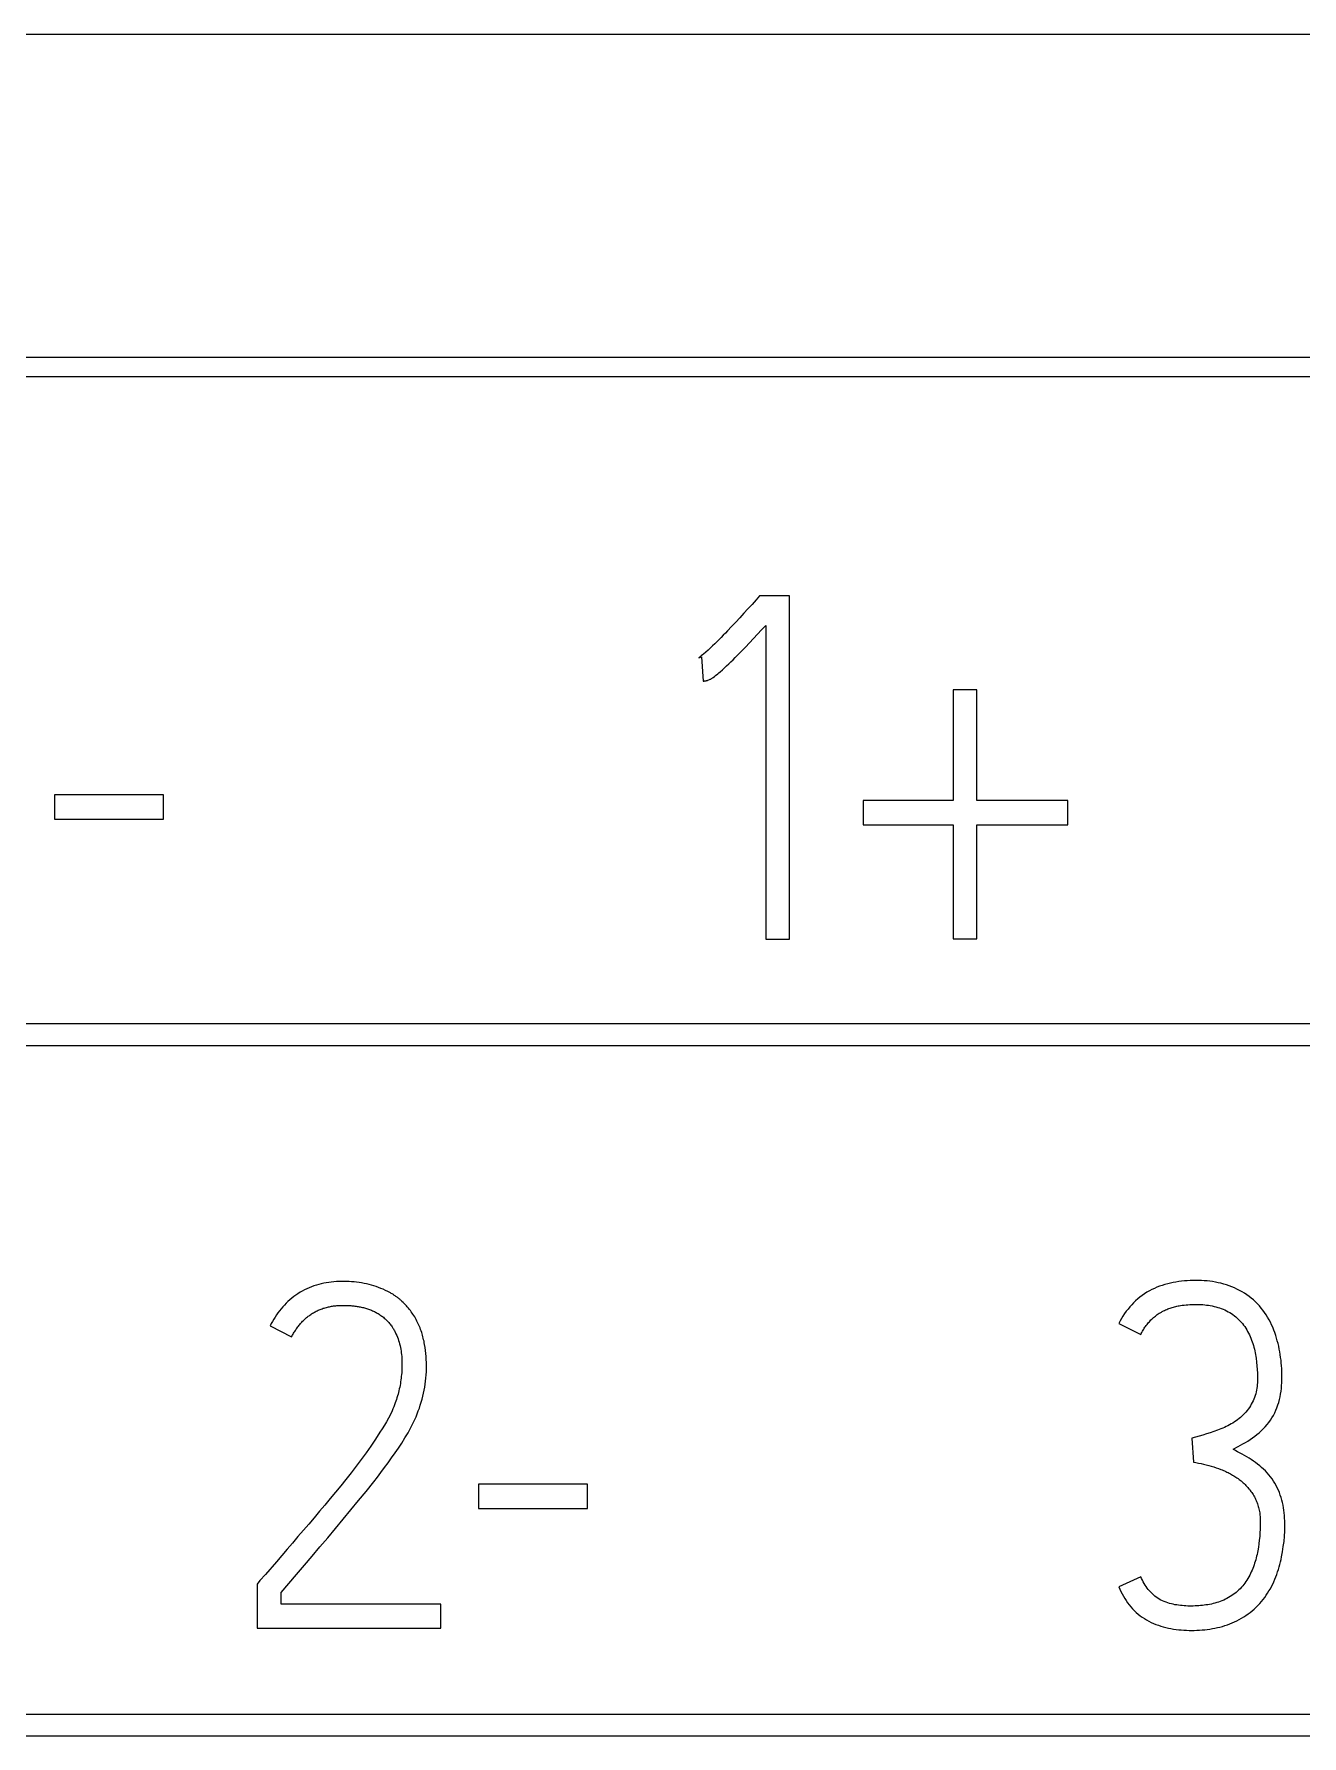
# Model space of a CAD drawing. Header units: inches. Extents: x 9000 to 22395, y 8106 to 17135.
# Drawn here: x 10358.08 to 10371.16, y 8442.05 to 8459.61 of the extents above; entities that cross this region are included whole.
import ezdxf

# ---------------------------------------------------------------- set-up
doc = ezdxf.new("R2010")
doc.units = ezdxf.units.IN
doc.header["$MEASUREMENT"] = 0
doc.layers.add('20000_FRONT_O', color=7, linetype='Continuous')
doc.layers.add('20500_FRONT_O_LABELING', color=7, linetype='Continuous')

msp = doc.modelspace()

# ---------------------------------------------------------------- linework, layer by layer
at = {"layer": '20000_FRONT_O', "linetype": 'Continuous'}
for p, q in [((10320.469, 8459.606), (10385.523, 8459.606)), ((10320.469, 8456.274), (10384.336, 8456.274)), ((10318.592, 8456.074), (10383.024, 8456.074)), ((10379.025, 8449.395), (10345.92, 8449.395)), ((10345.698, 8449.173), (10379.247, 8449.173)), ((10383.69, 8442.273), (10350.363, 8442.273)), ((10350.141, 8442.051), (10383.912, 8442.051))]:
    msp.add_line(p, q, dxfattribs=at)
at = {"layer": '20500_FRONT_O_LABELING', "linetype": 'Continuous'}
for p, q in [((10365.565, 8453.81), (10365.53, 8453.77)), ((10365.875, 8453.81), (10365.565, 8453.81)), ((10365.875, 8450.269), (10365.875, 8453.81)), ((10365.404, 8453.631), (10365.362, 8453.585)), ((10365.446, 8453.677), (10365.404, 8453.631)), ((10365.488, 8453.723), (10365.446, 8453.677)), ((10365.53, 8453.77), (10365.488, 8453.723)), ((10365.32, 8453.54), (10365.277, 8453.494)), ((10365.362, 8453.585), (10365.32, 8453.54)), ((10365.546, 8453.415), (10365.587, 8453.459)), ((10365.587, 8453.459), (10365.629, 8453.504)), ((10365.629, 8453.504), (10365.629, 8450.269)), ((10365.462, 8453.326), (10365.504, 8453.37)), ((10365.504, 8453.37), (10365.546, 8453.415)), ((10364.938, 8453.173), (10364.968, 8453.183)), ((10364.968, 8453.183), (10364.983, 8452.932)), ((10367.562, 8452.843), (10367.562, 8451.699)), ((10367.808, 8452.843), (10367.562, 8452.843)), ((10367.808, 8451.699), (10367.808, 8452.843)), ((10358.295, 8451.758), (10358.295, 8451.507)), ((10359.419, 8451.758), (10358.295, 8451.758)), ((10359.419, 8451.507), (10359.419, 8451.758)), ((10366.635, 8451.699), (10366.635, 8451.448)), ((10367.562, 8451.699), (10366.635, 8451.699)), ((10368.745, 8451.699), (10367.808, 8451.699)), ((10368.745, 8451.448), (10368.745, 8451.699)), ((10358.295, 8451.507), (10359.419, 8451.507)), ((10366.635, 8451.448), (10367.562, 8451.448)), ((10367.562, 8451.448), (10367.562, 8450.274)), ((10367.808, 8450.274), (10367.808, 8451.448)), ((10367.808, 8451.448), (10368.745, 8451.448)), ((10365.629, 8450.269), (10365.875, 8450.269)), ((10367.562, 8450.274), (10367.808, 8450.274)), ((10360.517, 8446.28), (10360.739, 8446.167)), ((10369.271, 8446.305), (10369.498, 8446.192)), ((10370.101, 8445.144), (10370.026, 8445.122)), ((10370.026, 8445.122), (10370.04, 8444.875)), ((10362.667, 8444.649), (10362.667, 8444.397)), ((10363.791, 8444.649), (10362.667, 8444.649)), ((10363.791, 8444.397), (10363.791, 8444.649)), ((10362.667, 8444.397), (10363.791, 8444.397)), ((10360.413, 8443.653), (10360.384, 8443.618)), ((10360.384, 8443.618), (10360.384, 8443.164)), ((10369.498, 8443.692), (10369.271, 8443.588)), ((10360.631, 8443.411), (10360.631, 8443.529)), ((10362.277, 8443.411), (10360.631, 8443.411)), ((10362.277, 8443.164), (10362.277, 8443.411)), ((10360.384, 8443.164), (10362.277, 8443.164))]:
    msp.add_line(p, q, dxfattribs=at)
for points in [[(10365.277, 8453.494), (10365.234, 8453.449), (10365.213, 8453.426), (10365.191, 8453.404), (10365.169, 8453.382), (10365.147, 8453.359), (10365.125, 8453.337), (10365.103, 8453.316), (10365.081, 8453.294), (10365.058, 8453.273), (10365.035, 8453.252), (10365.012, 8453.231), (10364.988, 8453.211), (10364.976, 8453.201), (10364.964, 8453.191), (10364.958, 8453.186), (10364.952, 8453.182), (10364.945, 8453.177), (10364.938, 8453.173)], [(10365.034, 8452.941), (10365.042, 8452.944), (10365.049, 8452.947), (10365.056, 8452.95), (10365.063, 8452.953), (10365.069, 8452.957), (10365.076, 8452.961), (10365.082, 8452.966), (10365.088, 8452.97), (10365.1, 8452.979), (10365.112, 8452.989), (10365.136, 8453.008), (10365.147, 8453.018), (10365.159, 8453.028), (10365.182, 8453.048), (10365.204, 8453.068), (10365.226, 8453.089), (10365.249, 8453.11), (10365.27, 8453.131), (10365.292, 8453.152), (10365.314, 8453.174), (10365.335, 8453.195), (10365.357, 8453.217), (10365.378, 8453.239), (10365.399, 8453.26), (10365.42, 8453.282), (10365.462, 8453.326)], [(10364.983, 8452.932), (10364.984, 8452.932), (10364.985, 8452.932), (10364.987, 8452.932), (10364.988, 8452.932), (10364.989, 8452.932), (10364.99, 8452.932), (10364.991, 8452.932), (10364.993, 8452.932), (10364.994, 8452.933), (10364.995, 8452.933), (10364.996, 8452.933), (10364.997, 8452.933), (10365, 8452.933), (10365.002, 8452.934), (10365.004, 8452.934), (10365.007, 8452.934), (10365.009, 8452.935), (10365.011, 8452.935), (10365.014, 8452.936), (10365.016, 8452.936), (10365.018, 8452.937), (10365.021, 8452.937), (10365.023, 8452.938), (10365.025, 8452.939), (10365.028, 8452.939), (10365.03, 8452.94), (10365.032, 8452.941), (10365.034, 8452.941)], [(10361.733, 8446.635), (10361.709, 8446.647), (10361.685, 8446.658), (10361.661, 8446.668), (10361.637, 8446.677), (10361.613, 8446.686), (10361.588, 8446.694), (10361.563, 8446.701), (10361.538, 8446.708), (10361.513, 8446.714), (10361.488, 8446.719), (10361.462, 8446.724), (10361.436, 8446.728), (10361.41, 8446.731), (10361.384, 8446.734), (10361.358, 8446.736), (10361.332, 8446.738), (10361.306, 8446.739), (10361.28, 8446.739), (10361.254, 8446.739), (10361.227, 8446.738), (10361.201, 8446.737), (10361.175, 8446.735), (10361.149, 8446.732), (10361.123, 8446.729), (10361.097, 8446.725), (10361.072, 8446.72), (10361.046, 8446.714), (10361.02, 8446.708), (10360.995, 8446.701), (10360.97, 8446.693), (10360.945, 8446.684), (10360.921, 8446.674), (10360.897, 8446.664), (10360.873, 8446.652), (10360.85, 8446.64), (10360.827, 8446.627), (10360.805, 8446.613), (10360.783, 8446.599), (10360.762, 8446.584), (10360.742, 8446.568), (10360.722, 8446.551), (10360.702, 8446.533), (10360.684, 8446.515), (10360.666, 8446.496), (10360.648, 8446.477), (10360.631, 8446.457), (10360.615, 8446.436), (10360.599, 8446.415), (10360.584, 8446.394), (10360.57, 8446.372), (10360.556, 8446.349), (10360.542, 8446.327), (10360.529, 8446.304), (10360.517, 8446.28)], [(10361.878, 8446.534), (10361.872, 8446.54), (10361.866, 8446.545), (10361.86, 8446.551), (10361.854, 8446.556), (10361.848, 8446.561), (10361.841, 8446.566), (10361.835, 8446.571), (10361.829, 8446.576), (10361.822, 8446.581), (10361.816, 8446.585), (10361.809, 8446.59), (10361.802, 8446.595), (10361.795, 8446.599), (10361.789, 8446.603), (10361.782, 8446.608), (10361.775, 8446.612), (10361.768, 8446.616), (10361.761, 8446.62), (10361.754, 8446.624), (10361.747, 8446.628), (10361.74, 8446.632), (10361.733, 8446.635)], [(10370.45, 8445.008), (10370.501, 8445.035), (10370.527, 8445.049), (10370.552, 8445.063), (10370.577, 8445.078), (10370.602, 8445.093), (10370.626, 8445.109), (10370.65, 8445.125), (10370.673, 8445.143), (10370.696, 8445.16), (10370.718, 8445.179), (10370.739, 8445.198), (10370.76, 8445.219), (10370.78, 8445.24), (10370.8, 8445.262), (10370.818, 8445.285), (10370.835, 8445.308), (10370.851, 8445.333), (10370.865, 8445.358), (10370.879, 8445.384), (10370.891, 8445.41), (10370.902, 8445.437), (10370.912, 8445.465), (10370.921, 8445.492), (10370.928, 8445.521), (10370.935, 8445.549), (10370.94, 8445.578), (10370.945, 8445.607), (10370.948, 8445.636), (10370.95, 8445.665), (10370.952, 8445.694), (10370.953, 8445.724), (10370.953, 8445.753), (10370.953, 8445.782), (10370.952, 8445.811), (10370.951, 8445.84), (10370.949, 8445.869), (10370.947, 8445.898), (10370.944, 8445.926), (10370.94, 8445.955), (10370.936, 8445.984), (10370.931, 8446.013), (10370.926, 8446.041), (10370.92, 8446.07), (10370.914, 8446.099), (10370.906, 8446.127), (10370.898, 8446.155), (10370.89, 8446.183), (10370.88, 8446.211), (10370.87, 8446.238), (10370.859, 8446.266), (10370.847, 8446.292), (10370.834, 8446.319), (10370.821, 8446.344), (10370.806, 8446.37), (10370.791, 8446.394), (10370.775, 8446.418), (10370.758, 8446.442), (10370.74, 8446.465), (10370.721, 8446.487), (10370.701, 8446.508), (10370.681, 8446.528), (10370.659, 8446.548), (10370.637, 8446.567), (10370.614, 8446.585), (10370.591, 8446.602), (10370.567, 8446.618), (10370.542, 8446.633), (10370.516, 8446.647), (10370.49, 8446.661), (10370.464, 8446.673), (10370.437, 8446.684), (10370.409, 8446.695), (10370.381, 8446.704), (10370.353, 8446.712), (10370.325, 8446.72), (10370.296, 8446.726), (10370.268, 8446.732), (10370.239, 8446.737), (10370.21, 8446.741), (10370.181, 8446.744), (10370.152, 8446.746), (10370.123, 8446.748), (10370.094, 8446.749), (10370.065, 8446.749), (10370.035, 8446.749), (10370.006, 8446.748), (10369.977, 8446.746), (10369.948, 8446.744), (10369.919, 8446.741), (10369.89, 8446.738), (10369.861, 8446.733), (10369.832, 8446.728), (10369.804, 8446.722), (10369.776, 8446.715), (10369.747, 8446.708), (10369.72, 8446.699), (10369.692, 8446.69), (10369.665, 8446.679), (10369.638, 8446.668), (10369.612, 8446.655), (10369.586, 8446.642), (10369.561, 8446.627), (10369.536, 8446.612), (10369.512, 8446.595), (10369.489, 8446.578), (10369.467, 8446.559), (10369.445, 8446.54), (10369.424, 8446.52), (10369.404, 8446.499), (10369.384, 8446.477), (10369.366, 8446.454), (10369.348, 8446.431), (10369.331, 8446.407), (10369.314, 8446.382), (10369.299, 8446.357), (10369.284, 8446.332), (10369.271, 8446.305)], [(10360.739, 8446.167), (10360.744, 8446.177), (10360.749, 8446.186), (10360.755, 8446.196), (10360.76, 8446.206), (10360.766, 8446.215), (10360.772, 8446.224), (10360.778, 8446.234), (10360.784, 8446.243), (10360.79, 8446.252), (10360.796, 8446.261), (10360.803, 8446.27), (10360.809, 8446.278), (10360.816, 8446.287), (10360.823, 8446.295), (10360.83, 8446.304), (10360.838, 8446.312), (10360.845, 8446.32), (10360.853, 8446.328), (10360.861, 8446.336), (10360.869, 8446.344), (10360.877, 8446.351), (10360.885, 8446.359), (10360.893, 8446.366), (10360.902, 8446.373), (10360.911, 8446.38), (10360.919, 8446.386), (10360.928, 8446.393), (10360.937, 8446.399), (10360.946, 8446.405), (10360.956, 8446.411), (10360.965, 8446.417), (10360.975, 8446.422), (10360.984, 8446.427), (10360.994, 8446.432), (10361.004, 8446.437), (10361.014, 8446.442), (10361.025, 8446.446), (10361.035, 8446.45), (10361.045, 8446.454), (10361.056, 8446.458), (10361.066, 8446.462), (10361.076, 8446.465), (10361.087, 8446.468), (10361.098, 8446.471), (10361.108, 8446.474), (10361.119, 8446.476), (10361.13, 8446.479), (10361.141, 8446.481), (10361.152, 8446.483), (10361.162, 8446.485), (10361.173, 8446.486), (10361.184, 8446.488), (10361.195, 8446.489), (10361.207, 8446.49), (10361.218, 8446.491), (10361.229, 8446.491), (10361.24, 8446.492), (10361.251, 8446.492), (10361.261, 8446.492), (10361.272, 8446.492), (10361.283, 8446.492), (10361.294, 8446.492), (10361.305, 8446.492), (10361.316, 8446.492), (10361.327, 8446.491), (10361.338, 8446.49), (10361.349, 8446.49), (10361.36, 8446.489), (10361.371, 8446.488), (10361.382, 8446.487), (10361.393, 8446.485), (10361.404, 8446.484), (10361.415, 8446.482), (10361.425, 8446.48), (10361.436, 8446.478), (10361.447, 8446.476), (10361.458, 8446.474), (10361.469, 8446.472), (10361.48, 8446.469), (10361.49, 8446.466), (10361.501, 8446.463), (10361.512, 8446.46), (10361.522, 8446.457), (10361.532, 8446.453), (10361.543, 8446.45), (10361.553, 8446.446), (10361.563, 8446.442), (10361.573, 8446.437), (10361.584, 8446.433), (10361.593, 8446.428), (10361.603, 8446.423), (10361.613, 8446.418), (10361.623, 8446.412), (10361.632, 8446.407), (10361.642, 8446.401), (10361.651, 8446.395), (10361.66, 8446.389), (10361.669, 8446.382), (10361.678, 8446.376), (10361.687, 8446.369), (10361.695, 8446.362), (10361.703, 8446.354), (10361.711, 8446.347), (10361.719, 8446.339), (10361.727, 8446.331), (10361.735, 8446.323), (10361.742, 8446.315), (10361.749, 8446.307), (10361.756, 8446.298), (10361.763, 8446.289), (10361.77, 8446.28)], [(10362.046, 8445.403), (10362.057, 8445.433), (10362.067, 8445.463), (10362.076, 8445.494), (10362.085, 8445.524), (10362.093, 8445.555), (10362.1, 8445.586), (10362.106, 8445.618), (10362.112, 8445.649), (10362.117, 8445.68), (10362.121, 8445.712), (10362.124, 8445.743), (10362.127, 8445.775), (10362.129, 8445.807), (10362.13, 8445.838), (10362.13, 8445.87), (10362.13, 8445.902), (10362.128, 8445.933), (10362.126, 8445.965), (10362.124, 8445.996), (10362.12, 8446.028), (10362.116, 8446.059), (10362.111, 8446.09), (10362.108, 8446.106), (10362.105, 8446.122), (10362.101, 8446.137), (10362.098, 8446.153), (10362.094, 8446.168), (10362.09, 8446.184), (10362.085, 8446.199), (10362.081, 8446.214), (10362.076, 8446.229), (10362.07, 8446.244), (10362.065, 8446.259), (10362.059, 8446.274), (10362.053, 8446.289), (10362.046, 8446.303), (10362.039, 8446.317), (10362.032, 8446.331), (10362.025, 8446.345), (10362.017, 8446.359), (10362.009, 8446.373), (10362, 8446.387), (10361.991, 8446.4), (10361.982, 8446.413), (10361.973, 8446.426), (10361.964, 8446.439), (10361.954, 8446.451), (10361.944, 8446.464), (10361.933, 8446.476), (10361.923, 8446.488), (10361.912, 8446.5), (10361.901, 8446.512), (10361.889, 8446.523), (10361.878, 8446.534)], [(10369.498, 8446.192), (10369.503, 8446.203), (10369.509, 8446.214), (10369.515, 8446.225), (10369.521, 8446.235), (10369.528, 8446.246), (10369.534, 8446.256), (10369.541, 8446.266), (10369.548, 8446.276), (10369.555, 8446.286), (10369.562, 8446.296), (10369.57, 8446.305), (10369.578, 8446.315), (10369.586, 8446.324), (10369.594, 8446.333), (10369.603, 8446.342), (10369.612, 8446.35), (10369.621, 8446.359), (10369.63, 8446.367), (10369.639, 8446.375), (10369.649, 8446.382), (10369.659, 8446.39), (10369.668, 8446.397), (10369.678, 8446.404), (10369.689, 8446.411), (10369.699, 8446.417), (10369.71, 8446.423), (10369.72, 8446.429), (10369.731, 8446.435), (10369.742, 8446.44), (10369.753, 8446.445), (10369.765, 8446.45), (10369.776, 8446.455), (10369.788, 8446.459), (10369.8, 8446.463), (10369.811, 8446.467), (10369.823, 8446.471), (10369.835, 8446.474), (10369.847, 8446.478), (10369.859, 8446.481), (10369.871, 8446.483), (10369.883, 8446.486), (10369.895, 8446.488), (10369.907, 8446.49)], [(10369.907, 8446.49), (10369.926, 8446.493), (10369.946, 8446.495), (10369.965, 8446.498), (10369.984, 8446.499), (10370.003, 8446.501), (10370.023, 8446.502), (10370.042, 8446.502), (10370.061, 8446.503), (10370.08, 8446.502), (10370.1, 8446.502), (10370.119, 8446.501), (10370.138, 8446.5), (10370.157, 8446.498), (10370.176, 8446.496), (10370.196, 8446.493), (10370.215, 8446.49), (10370.234, 8446.486), (10370.253, 8446.482), (10370.272, 8446.477), (10370.291, 8446.472), (10370.309, 8446.466), (10370.328, 8446.459), (10370.346, 8446.452), (10370.364, 8446.445), (10370.381, 8446.436), (10370.399, 8446.427), (10370.416, 8446.418), (10370.432, 8446.408), (10370.448, 8446.397), (10370.464, 8446.385), (10370.479, 8446.373), (10370.493, 8446.36), (10370.507, 8446.347), (10370.521, 8446.333), (10370.534, 8446.319), (10370.546, 8446.304), (10370.558, 8446.289), (10370.57, 8446.273), (10370.58, 8446.257), (10370.591, 8446.24), (10370.6, 8446.223), (10370.61, 8446.206), (10370.618, 8446.188), (10370.626, 8446.171), (10370.634, 8446.153), (10370.641, 8446.134), (10370.647, 8446.116), (10370.653, 8446.098), (10370.659, 8446.079), (10370.664, 8446.06), (10370.669, 8446.042), (10370.673, 8446.023), (10370.677, 8446.004), (10370.681, 8445.985), (10370.684, 8445.966), (10370.687, 8445.947), (10370.692, 8445.908), (10370.696, 8445.869), (10370.699, 8445.831), (10370.701, 8445.792), (10370.702, 8445.772), (10370.702, 8445.753), (10370.702, 8445.734), (10370.701, 8445.714), (10370.7, 8445.695), (10370.699, 8445.676), (10370.697, 8445.657), (10370.694, 8445.637), (10370.691, 8445.618), (10370.688, 8445.599), (10370.683, 8445.58), (10370.678, 8445.561), (10370.671, 8445.543), (10370.664, 8445.525), (10370.656, 8445.507), (10370.648, 8445.489), (10370.638, 8445.472), (10370.628, 8445.455), (10370.618, 8445.438), (10370.606, 8445.422), (10370.594, 8445.407), (10370.582, 8445.392), (10370.569, 8445.377), (10370.555, 8445.363), (10370.541, 8445.349), (10370.527, 8445.336), (10370.512, 8445.324), (10370.496, 8445.312), (10370.48, 8445.3), (10370.464, 8445.29), (10370.448, 8445.279), (10370.431, 8445.269), (10370.414, 8445.26), (10370.396, 8445.25), (10370.379, 8445.242), (10370.361, 8445.233), (10370.343, 8445.226), (10370.325, 8445.218), (10370.306, 8445.211), (10370.288, 8445.204), (10370.251, 8445.191), (10370.214, 8445.179), (10370.176, 8445.167), (10370.139, 8445.155), (10370.101, 8445.144)], [(10361.77, 8446.28), (10361.775, 8446.272), (10361.78, 8446.265), (10361.785, 8446.257), (10361.79, 8446.249), (10361.795, 8446.24), (10361.799, 8446.232), (10361.804, 8446.224), (10361.808, 8446.216), (10361.816, 8446.199), (10361.824, 8446.182), (10361.831, 8446.165), (10361.837, 8446.147), (10361.843, 8446.13), (10361.849, 8446.112), (10361.853, 8446.094), (10361.858, 8446.076), (10361.862, 8446.058), (10361.865, 8446.039), (10361.868, 8446.021), (10361.871, 8446.002), (10361.873, 8445.984), (10361.875, 8445.965), (10361.876, 8445.946), (10361.877, 8445.928), (10361.878, 8445.909), (10361.878, 8445.89), (10361.878, 8445.872), (10361.878, 8445.853), (10361.877, 8445.834), (10361.876, 8445.816), (10361.875, 8445.797), (10361.873, 8445.778), (10361.871, 8445.76), (10361.869, 8445.741), (10361.867, 8445.723), (10361.864, 8445.704), (10361.861, 8445.686), (10361.858, 8445.667), (10361.854, 8445.649), (10361.85, 8445.631), (10361.846, 8445.612), (10361.842, 8445.594), (10361.837, 8445.576), (10361.832, 8445.558), (10361.826, 8445.54), (10361.821, 8445.522), (10361.815, 8445.504), (10361.809, 8445.486)], [(10361.809, 8445.486), (10361.801, 8445.466), (10361.793, 8445.446), (10361.785, 8445.426), (10361.776, 8445.406), (10361.758, 8445.367), (10361.738, 8445.329), (10361.717, 8445.292), (10361.696, 8445.255), (10361.673, 8445.219), (10361.651, 8445.183), (10361.604, 8445.111), (10361.556, 8445.041), (10361.507, 8444.971), (10361.456, 8444.901), (10361.405, 8444.833), (10361.353, 8444.765), (10361.3, 8444.697), (10361.247, 8444.631), (10361.192, 8444.564), (10361.137, 8444.499), (10361.082, 8444.433), (10361.027, 8444.368), (10360.972, 8444.302), (10360.916, 8444.237), (10360.861, 8444.172), (10360.805, 8444.107), (10360.749, 8444.041), (10360.694, 8443.976), (10360.638, 8443.912), (10360.582, 8443.847)], [(10360.631, 8443.529), (10360.711, 8443.624), (10360.791, 8443.718), (10360.872, 8443.813), (10360.952, 8443.907), (10361.032, 8444.002), (10361.113, 8444.096), (10361.193, 8444.191), (10361.272, 8444.286), (10361.351, 8444.382), (10361.43, 8444.478), (10361.508, 8444.574), (10361.586, 8444.671), (10361.624, 8444.72), (10361.661, 8444.769), (10361.698, 8444.819), (10361.735, 8444.869), (10361.771, 8444.919), (10361.807, 8444.97), (10361.841, 8445.021), (10361.875, 8445.072), (10361.908, 8445.125), (10361.94, 8445.178), (10361.955, 8445.205), (10361.969, 8445.232), (10361.983, 8445.26), (10361.997, 8445.287), (10362.01, 8445.316), (10362.023, 8445.344), (10362.034, 8445.373), (10362.046, 8445.403)], [(10369.271, 8443.588), (10369.282, 8443.564), (10369.293, 8443.54), (10369.306, 8443.516), (10369.318, 8443.493), (10369.332, 8443.47), (10369.346, 8443.447), (10369.361, 8443.425), (10369.377, 8443.404), (10369.394, 8443.383), (10369.411, 8443.363), (10369.43, 8443.344), (10369.45, 8443.325), (10369.47, 8443.308), (10369.491, 8443.291), (10369.513, 8443.276), (10369.535, 8443.261), (10369.558, 8443.247), (10369.582, 8443.234), (10369.605, 8443.222), (10369.63, 8443.211), (10369.654, 8443.201), (10369.679, 8443.192), (10369.705, 8443.183), (10369.73, 8443.176), (10369.756, 8443.169), (10369.783, 8443.163), (10369.809, 8443.158), (10369.835, 8443.153), (10369.862, 8443.149), (10369.889, 8443.146), (10369.916, 8443.144), (10369.943, 8443.142), (10369.969, 8443.141), (10369.996, 8443.14), (10370.05, 8443.14), (10370.077, 8443.141), (10370.103, 8443.142), (10370.13, 8443.144), (10370.157, 8443.147), (10370.183, 8443.15), (10370.21, 8443.153), (10370.236, 8443.158), (10370.262, 8443.163), (10370.289, 8443.168), (10370.314, 8443.174), (10370.34, 8443.181), (10370.366, 8443.189), (10370.391, 8443.197), (10370.417, 8443.207), (10370.442, 8443.217), (10370.466, 8443.228), (10370.49, 8443.239), (10370.514, 8443.252), (10370.538, 8443.265), (10370.561, 8443.279), (10370.583, 8443.294), (10370.605, 8443.309), (10370.626, 8443.325), (10370.647, 8443.342), (10370.667, 8443.36), (10370.687, 8443.378), (10370.706, 8443.397), (10370.725, 8443.417), (10370.742, 8443.437), (10370.759, 8443.458), (10370.776, 8443.48), (10370.791, 8443.502), (10370.806, 8443.524), (10370.82, 8443.547), (10370.834, 8443.57), (10370.847, 8443.594), (10370.859, 8443.618), (10370.87, 8443.642), (10370.881, 8443.667), (10370.891, 8443.692), (10370.9, 8443.717), (10370.909, 8443.743), (10370.917, 8443.768), (10370.925, 8443.794), (10370.932, 8443.82), (10370.939, 8443.846), (10370.945, 8443.872), (10370.95, 8443.899), (10370.96, 8443.951), (10370.968, 8444.004), (10370.975, 8444.057), (10370.979, 8444.111), (10370.982, 8444.164), (10370.983, 8444.218), (10370.982, 8444.271), (10370.981, 8444.298), (10370.979, 8444.325), (10370.977, 8444.352), (10370.974, 8444.379), (10370.97, 8444.405), (10370.965, 8444.432), (10370.959, 8444.458), (10370.953, 8444.484), (10370.945, 8444.51), (10370.937, 8444.535), (10370.927, 8444.561), (10370.917, 8444.585), (10370.906, 8444.61), (10370.894, 8444.633), (10370.881, 8444.657), (10370.867, 8444.68), (10370.852, 8444.702), (10370.836, 8444.724), (10370.819, 8444.745), (10370.802, 8444.765), (10370.783, 8444.784), (10370.764, 8444.803), (10370.744, 8444.821), (10370.724, 8444.838), (10370.703, 8444.855), (10370.681, 8444.871), (10370.659, 8444.887), (10370.637, 8444.902), (10370.614, 8444.916), (10370.591, 8444.93), (10370.545, 8444.957), (10370.497, 8444.983), (10370.45, 8445.008)], [(10370.04, 8444.875), (10370.067, 8444.871), (10370.093, 8444.866), (10370.12, 8444.861), (10370.146, 8444.855), (10370.172, 8444.849), (10370.198, 8444.842), (10370.224, 8444.835), (10370.25, 8444.827), (10370.275, 8444.818), (10370.301, 8444.81), (10370.325, 8444.8), (10370.338, 8444.795), (10370.35, 8444.79), (10370.362, 8444.784), (10370.374, 8444.779), (10370.386, 8444.773), (10370.398, 8444.767), (10370.41, 8444.761), (10370.422, 8444.755), (10370.434, 8444.748), (10370.445, 8444.742), (10370.457, 8444.735), (10370.468, 8444.728), (10370.479, 8444.72), (10370.49, 8444.713), (10370.501, 8444.705), (10370.512, 8444.697), (10370.523, 8444.689), (10370.533, 8444.681), (10370.544, 8444.672), (10370.554, 8444.663), (10370.564, 8444.654), (10370.573, 8444.645), (10370.583, 8444.635), (10370.592, 8444.625), (10370.601, 8444.615), (10370.609, 8444.605), (10370.618, 8444.595), (10370.626, 8444.584), (10370.634, 8444.573), (10370.642, 8444.563), (10370.649, 8444.551), (10370.656, 8444.54), (10370.663, 8444.529), (10370.669, 8444.517), (10370.676, 8444.505), (10370.682, 8444.493), (10370.687, 8444.481), (10370.692, 8444.469), (10370.697, 8444.457), (10370.702, 8444.444), (10370.706, 8444.432), (10370.71, 8444.419), (10370.713, 8444.406), (10370.716, 8444.393), (10370.719, 8444.38), (10370.721, 8444.367), (10370.724, 8444.353), (10370.725, 8444.34), (10370.727, 8444.327), (10370.728, 8444.313), (10370.729, 8444.3), (10370.73, 8444.286), (10370.73, 8444.273), (10370.73, 8444.259)], [(10370.73, 8444.259), (10370.73, 8444.222), (10370.728, 8444.184), (10370.727, 8444.146), (10370.724, 8444.109), (10370.72, 8444.071), (10370.716, 8444.034), (10370.711, 8443.997), (10370.704, 8443.96), (10370.7, 8443.942), (10370.697, 8443.923), (10370.692, 8443.905), (10370.688, 8443.887), (10370.683, 8443.869), (10370.677, 8443.851), (10370.672, 8443.833), (10370.666, 8443.815), (10370.66, 8443.797), (10370.653, 8443.779), (10370.646, 8443.761), (10370.638, 8443.743), (10370.63, 8443.726), (10370.622, 8443.709), (10370.613, 8443.692), (10370.603, 8443.676), (10370.593, 8443.659), (10370.583, 8443.644), (10370.572, 8443.628), (10370.561, 8443.613), (10370.549, 8443.598), (10370.537, 8443.584), (10370.524, 8443.57), (10370.51, 8443.557), (10370.496, 8443.544), (10370.482, 8443.532), (10370.467, 8443.52), (10370.452, 8443.509), (10370.436, 8443.498), (10370.42, 8443.488), (10370.404, 8443.478), (10370.387, 8443.469), (10370.37, 8443.461), (10370.353, 8443.453), (10370.335, 8443.445), (10370.318, 8443.439), (10370.3, 8443.432), (10370.282, 8443.427), (10370.263, 8443.421), (10370.245, 8443.417), (10370.226, 8443.412), (10370.208, 8443.408), (10370.189, 8443.405), (10370.17, 8443.402), (10370.152, 8443.399), (10370.133, 8443.397), (10370.114, 8443.395), (10370.095, 8443.394), (10370.057, 8443.392), (10370.038, 8443.391), (10370.02, 8443.391), (10370.001, 8443.391), (10369.982, 8443.391), (10369.963, 8443.392), (10369.944, 8443.393), (10369.925, 8443.395), (10369.906, 8443.397), (10369.887, 8443.399), (10369.868, 8443.402), (10369.85, 8443.405), (10369.831, 8443.409), (10369.813, 8443.413), (10369.794, 8443.418), (10369.776, 8443.424), (10369.758, 8443.43), (10369.74, 8443.437), (10369.723, 8443.444), (10369.706, 8443.453), (10369.689, 8443.462), (10369.673, 8443.472), (10369.658, 8443.482), (10369.642, 8443.494), (10369.628, 8443.506), (10369.614, 8443.519), (10369.6, 8443.533), (10369.588, 8443.547), (10369.575, 8443.561), (10369.564, 8443.576), (10369.553, 8443.592), (10369.542, 8443.607), (10369.532, 8443.624), (10369.523, 8443.64), (10369.514, 8443.657), (10369.506, 8443.674), (10369.498, 8443.692)], [(10360.582, 8443.847), (10360.469, 8443.717), (10360.413, 8443.653)]]:
    msp.add_lwpolyline(points, dxfattribs=at)

doc.saveas('drawing.dxf')
